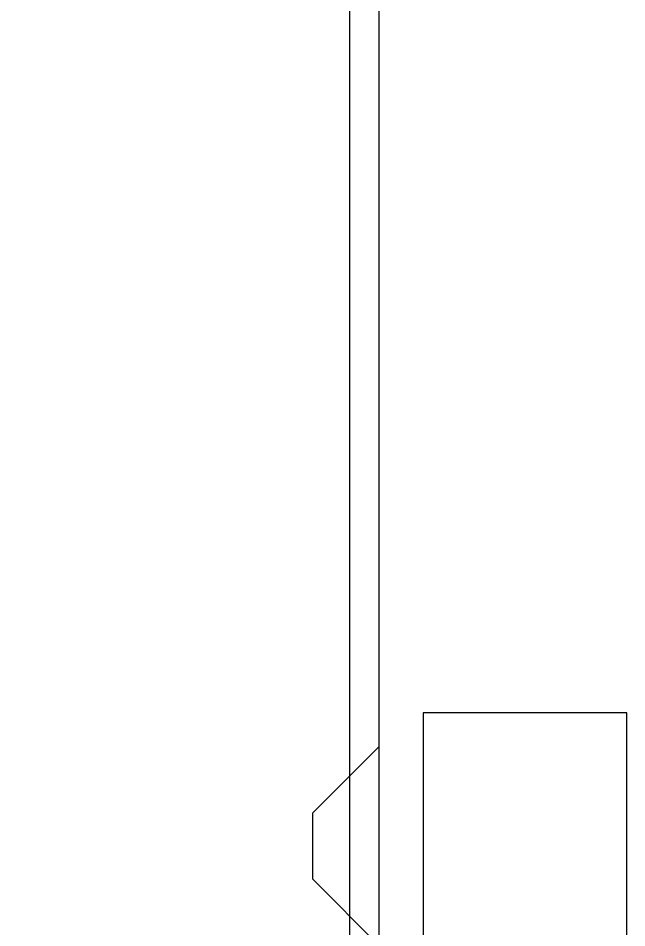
# Model space of a CAD drawing. Header units: millimetres. Extents: x 5227 to 261376, y 53707 to 123566.
# Drawn here: x 93654 to 94342, y 106656 to 107684 of the extents above; entities that cross this region are included whole.
import ezdxf

# ---------------------------------------------------------------- set-up
doc = ezdxf.new("R2010")
doc.units = ezdxf.units.MM
doc.header["$PDMODE"] = 35
doc.header["$PDSIZE"] = -10
doc.layers.get('Defpoints').update_dxf_attribs({"lineweight": 0})
for name, color, linetype, lineweight in [('PV_DIMENTION_MAIN_ROMAND', 7, 'Continuous', 0), ('PV_DIMENTION_SECOND_ROMANS', 7, 'Continuous', 0), ('PV_MASONRY', 10, 'Continuous', 0), ('PV_STEEL LINE', 7, 'Continuous', 0), ('PV_TEXT_ROMANS', 7, 'Continuous', 0)]:
    doc.layers.add(name, color=color, linetype=linetype, lineweight=lineweight)
doc.styles.add('PV_ROMAND', font='romand.shx')
doc.dimstyles.new('PV_1-75_MM_FOOT', dxfattribs={"dimscale": 75, "dimtxt": 2, "dimasz": 2, "dimexe": 1, "dimexo": 0.625, "dimtad": 0, "dimdec": 0, "dimdsep": 46, "dimtxsty": 'PV_ROMAND', "dimcen": 2.5, "dimadec": 0, "dimazin": 0, "dimtfac": 1, "dimtdec": 0, "dimtmove": 1, "dimatfit": 2, "dimfxl": 1, "dimfxlon": 1, "dimarcsym": 0})

# ---------------------------------------------------------------- blocks, each defined once
blk = doc.blocks.new('*D342')
at = {"layer": 'Defpoints', "color": 0, "transparency": 16777216}
for p in [(94112.3, 112688.5), (92867.1, 90938.5), (94112.3, 90938.5)]:
    blk.add_point(p, dxfattribs=at)
at = {"layer": 'PV_DIMENTION_SECOND_ROMANS', "color": 0, "lineweight": -2, "transparency": 16777216}
for p, q in [((92942.1, 112688.5), (92792.1, 112688.5)), ((92867.1, 112538.5), (92867.1, 104156.8)), ((92867.1, 91088.5), (92867.1, 99470.2)), ((92942.1, 90938.5), (92792.1, 90938.5))]:
    blk.add_line(p, q, dxfattribs=at)
at = {"layer": 'PV_DIMENTION_SECOND_ROMANS', "color": 0, "transparency": 16777216}
for points in [[(92892.1, 112538.5), (92842.1, 112538.5), (92867.1, 112688.5)], [(92842.1, 91088.5), (92892.1, 91088.5), (92867.1, 90938.5)]]:
    blk.add_solid(points, dxfattribs=at)
at = {"layer": 'PV_DIMENTION_SECOND_ROMANS', "color": 0, "transparency": 16777216, "insert": (92867.1, 101813.5), "char_height": 150, "attachment_point": 5, "rotation": 90, "style": 'PV_ROMAND'}
blk.add_mtext('21750 [71\'-4"] OUT TO OUT BUILDING', dxfattribs=at)
blk = doc.blocks.new('*U829')
at = {"layer": 'PV_STEEL LINE', "color": 250}
for p, q in [((2212.5, 0), (2137.5, 0)), ((2287.5, -75), (2212.5, 0)), ((2437.5, 0), (2362.5, -75)), ((2362.5, -75), (2287.5, -75))]:
    blk.add_line(p, q, dxfattribs=at)

msp = doc.modelspace()

# ---------------------------------------------------------------- linework, layer by layer
at = {"layer": 'PV_DIMENTION_MAIN_ROMAND'}
msp.add_lwpolyline([(94062.3, 112738.5), (126462.3, 112738.5), (126462.3, 90888.5), (94062.3, 90888.5)], close=True, dxfattribs=at)
at = {"layer": 'PV_DIMENTION_SECOND_ROMANS'}
msp.add_lwpolyline([(126495.3, 90855.5), (94029.3, 90855.5), (94029.3, 112771.5), (126495.3, 112771.5)], close=True, dxfattribs=at)
at = {"layer": 'PV_MASONRY'}
msp.add_lwpolyline([(94342.3, 105653.5), (94342.3, 106899.2), (94112.3, 106899.2), (94112.3, 90938.5)], dxfattribs=at)

# ---------------------------------------------------------------- block references
at = {"layer": 'PV_TEXT_ROMANS', "lineweight": 0, "rotation": 270}
msp.add_blockref('*U829', (94062.3, 109073.5), dxfattribs=at)

# ---------------------------------------------------------------- dimensions: what is measured, and where the dimension line sits
at = {"layer": 'PV_DIMENTION_SECOND_ROMANS'}
dim = msp.add_linear_dim(base=(92867.1, 90938.5), p1=(94112.3, 112688.5), p2=(94112.3, 90938.5), angle=90, text='<> OUT TO OUT BUILDING', dimstyle='PV_1-75_MM_FOOT', override={"dimtxsty": 'PV_ROMAND'}, dxfattribs=at)
dim.commit()
dim.dimension.update_dxf_attribs({"geometry": '*D342', "text_midpoint": (92867.1, 101813.5)})

doc.saveas('drawing.dxf')
